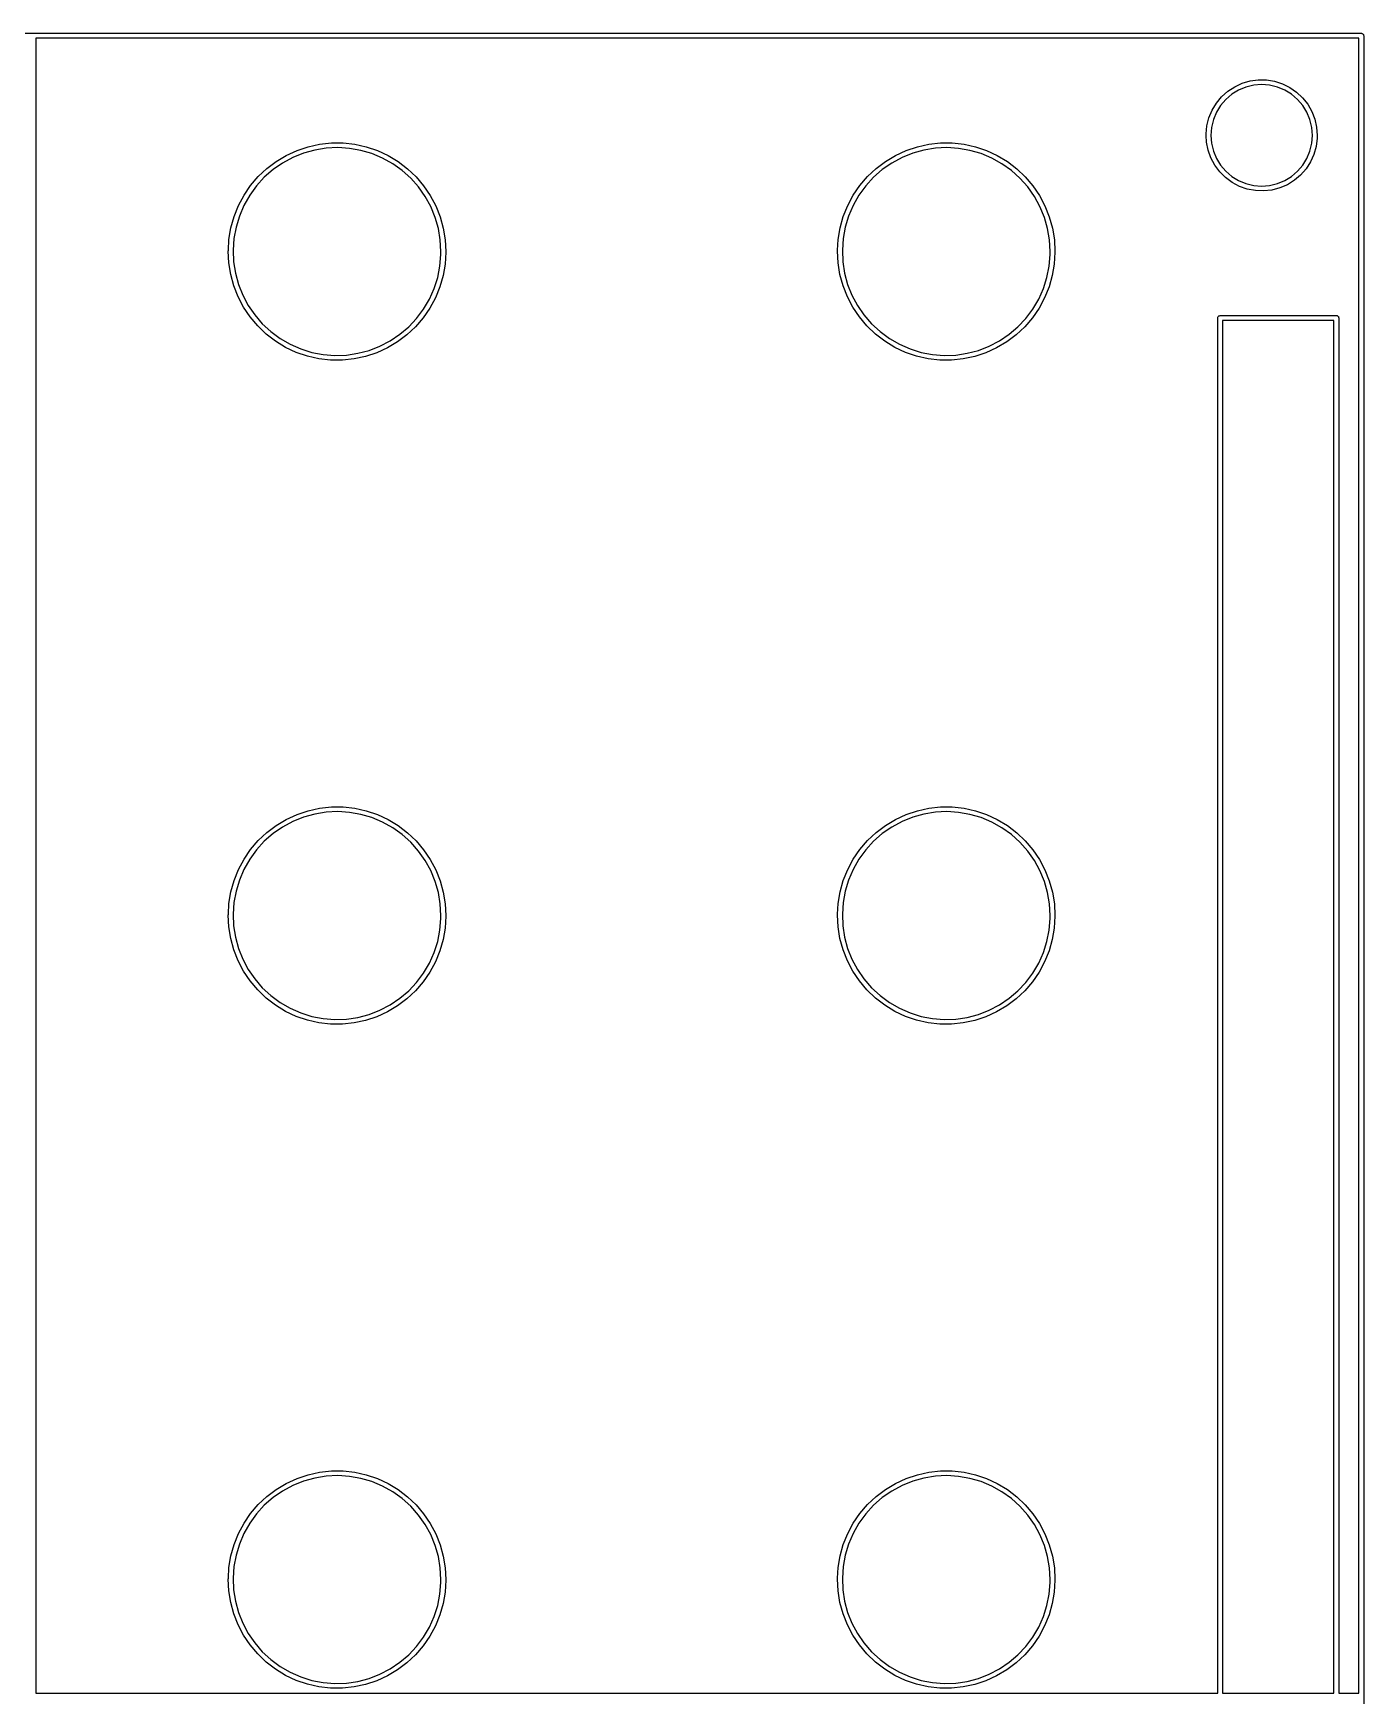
# Model space of a CAD drawing. Extents: x 0 to 80, y -100 to 0.
# Drawn here: x 40 to 80.1, y -50 to 0.1 of the extents above; entities that cross this region are included whole.
import ezdxf

# ---------------------------------------------------------------- set-up
doc = ezdxf.new("R2010")
doc.units = 0
doc.layers.add('BLACK', color=7, linetype='CONTINUOUS')

msp = doc.modelspace()

# ---------------------------------------------------------------- linework, layer by layer
at = {"layer": 'BLACK', "linetype": 'CONTINUOUS'}
for p, q in [((0, 0.075), (80, 0.075)), ((80, 0.075), (80.0097, 0.07328)), ((80.0097, 0.07328), (80.013, 0.07386)), ((80.013, 0.07386), (80.0159, 0.07219)), ((80.0159, 0.07219), (80.0257, 0.07048)), ((80.0257, 0.07048), (80.0406, 0.05795)), ((80.0406, 0.05795), (80.0575, 0.04821)), ((80.0575, 0.04821), (80.0598, 0.04185)), ((80.0598, 0.04185), (80.065, 0.0375)), ((80.065, 0.0375), (80.0683, 0.01831)), ((80.0683, 0.01831), (80.075, 0)), ((80.075, 0), (80.075, -100)), ((40.075, -0.075), (40.075, -49.925)), ((79.925, -0.075), (40.075, -0.075)), ((79.925, -49.925), (79.925, -0.075)), ((76.1879, -1.53501), (76.4134, -1.43107)), ((76.4134, -1.43107), (76.6517, -1.3616)), ((76.7607, -1.48912), (76.5273, -1.54515)), ((76.6517, -1.3616), (76.8977, -1.32812)), ((77, -1.47028), (76.7607, -1.48912)), ((76.8977, -1.32812), (77.146, -1.33137)), ((77.2393, -1.48912), (77, -1.47028)), ((77.146, -1.33137), (77.391, -1.37128)), ((77.4727, -1.54515), (77.2393, -1.48912)), ((77.391, -1.37128), (77.6275, -1.44697)), ((77.6275, -1.44697), (77.8501, -1.55677)), ((75.6364, -2.02732), (75.7951, -1.83645)), ((75.9183, -1.91833), (75.7624, -2.10085)), ((75.7951, -1.83645), (75.9803, -1.67113)), ((76.1009, -1.76243), (75.9183, -1.91833)), ((75.9803, -1.67113), (76.1879, -1.53501)), ((76.3055, -1.63701), (76.1009, -1.76243)), ((76.5273, -1.54515), (76.3055, -1.63701)), ((77.6945, -1.63701), (77.4727, -1.54515)), ((77.8991, -1.76243), (77.6945, -1.63701)), ((77.8501, -1.55677), (78.0541, -1.69828)), ((78.0817, -1.91833), (77.8991, -1.76243)), ((78.0541, -1.69828), (78.2349, -1.86839)), ((78.2376, -2.10085), (78.0817, -1.91833)), ((78.2349, -1.86839), (78.3886, -2.06335)), ((75.3504, -2.70914), (75.4116, -2.46852)), ((75.4116, -2.46852), (75.5076, -2.23957)), ((75.5076, -2.23957), (75.6364, -2.02732)), ((75.637, -2.30552), (75.5452, -2.52729)), ((75.7624, -2.10085), (75.637, -2.30552)), ((78.363, -2.30552), (78.2376, -2.10085)), ((78.4548, -2.52729), (78.363, -2.30552)), ((78.3886, -2.06335), (78.5118, -2.27889)), ((78.5118, -2.27889), (78.6018, -2.51028)), ((75.3256, -2.95615), (75.3504, -2.70914)), ((75.3277, -3), (75.3256, -2.95615)), ((75.3375, -3.20413), (75.3277, -3)), ((75.4891, -2.7607), (75.4703, -3)), ((75.4703, -3), (75.4891, -3.2393)), ((75.5452, -2.52729), (75.4891, -2.7607)), ((78.5109, -2.7607), (78.4548, -2.52729)), ((78.5297, -3), (78.5109, -2.7607)), ((78.5109, -3.2393), (78.5297, -3)), ((78.6018, -2.51028), (78.6566, -2.75242)), ((78.6566, -2.75242), (78.675, -3)), ((78.675, -3), (78.6727, -3.08766)), ((47.6226, -3.603), (47.9444, -3.45498)), ((47.9444, -3.45498), (48.2803, -3.34259)), ((48.4779, -3.44309), (48.1413, -3.53706)), ((48.2803, -3.34259), (48.6264, -3.26713)), ((48.8228, -3.38722), (48.4779, -3.44309)), ((48.6264, -3.26713), (48.9786, -3.22949)), ((49.1719, -3.37015), (48.8228, -3.38722)), ((48.9786, -3.22949), (49.3328, -3.23011)), ((49.5206, -3.39209), (49.1719, -3.37015)), ((49.3328, -3.23011), (49.6849, -3.26898)), ((49.8647, -3.45277), (49.5206, -3.39209)), ((49.6849, -3.26898), (50.0307, -3.34564)), ((50.1999, -3.55143), (49.8647, -3.45277)), ((50.0307, -3.34564), (50.3662, -3.45921)), ((50.3662, -3.45921), (50.6875, -3.60835)), ((65.9726, -3.603), (66.2944, -3.45498)), ((66.2944, -3.45498), (66.6303, -3.34259)), ((66.8279, -3.44309), (66.4913, -3.53706)), ((66.6303, -3.34259), (66.9764, -3.26713)), ((67.1728, -3.38722), (66.8279, -3.44309)), ((66.9764, -3.26713), (67.3286, -3.22949)), ((67.5219, -3.37015), (67.1728, -3.38722)), ((67.3286, -3.22949), (67.6828, -3.23011)), ((67.8706, -3.39209), (67.5219, -3.37015)), ((67.6828, -3.23011), (68.0349, -3.26898)), ((68.2147, -3.45277), (67.8706, -3.39209)), ((68.0349, -3.26898), (68.3807, -3.34564)), ((68.5499, -3.55143), (68.2147, -3.45277)), ((68.3807, -3.34564), (68.7162, -3.45921)), ((68.7162, -3.45921), (69.0375, -3.60835)), ((75.3859, -3.44762), (75.3375, -3.20413)), ((75.4698, -3.68128), (75.3859, -3.44762)), ((75.4891, -3.2393), (75.5452, -3.47271)), ((75.5452, -3.47271), (75.637, -3.69448)), ((78.363, -3.69448), (78.4548, -3.47271)), ((78.4548, -3.47271), (78.5109, -3.2393)), ((78.6414, -3.33394), (78.574, -3.57288)), ((78.6727, -3.08766), (78.6414, -3.33394)), ((46.7783, -4.2415), (47.0361, -3.99857)), ((47.0361, -3.99857), (47.3186, -3.7849)), ((47.51, -3.83416), (47.223, -4.03359)), ((47.3186, -3.7849), (47.6226, -3.603)), ((47.8173, -3.66796), (47.51, -3.83416)), ((48.1413, -3.53706), (47.8173, -3.66796)), ((50.5221, -3.68684), (50.1999, -3.55143)), ((50.8271, -3.85732), (50.5221, -3.68684)), ((50.6875, -3.60835), (50.9908, -3.79131)), ((51.1112, -4.06073), (50.8271, -3.85732)), ((50.9908, -3.79131), (51.2726, -4.00596)), ((51.2726, -4.00596), (51.5295, -4.24979)), ((65.1283, -4.2415), (65.3861, -3.99857)), ((65.3861, -3.99857), (65.6686, -3.7849)), ((65.86, -3.83416), (65.573, -4.03359)), ((65.6686, -3.7849), (65.9726, -3.603)), ((66.1673, -3.66796), (65.86, -3.83416)), ((66.4913, -3.53706), (66.1673, -3.66796)), ((68.8721, -3.68684), (68.5499, -3.55143)), ((69.1771, -3.85732), (68.8721, -3.68684)), ((69.0375, -3.60835), (69.3408, -3.79131)), ((69.4612, -4.06073), (69.1771, -3.85732)), ((69.3408, -3.79131), (69.6226, -4.00596)), ((69.6226, -4.00596), (69.8795, -4.24979)), ((75.5873, -3.89998), (75.4698, -3.68128)), ((75.7359, -4.0989), (75.5873, -3.89998)), ((75.637, -3.69448), (75.7624, -3.89914)), ((75.7624, -3.89914), (75.9183, -4.08167)), ((78.0817, -4.08167), (78.2376, -3.89914)), ((78.2376, -3.89914), (78.363, -3.69448)), ((78.472, -3.79924), (78.3377, -4.00804)), ((78.574, -3.57288), (78.472, -3.79924)), ((46.5483, -4.51084), (46.7783, -4.2415)), ((46.9601, -4.26375), (46.7245, -4.5218)), ((47.223, -4.03359), (46.9601, -4.26375)), ((51.3709, -4.29455), (51.1112, -4.06073)), ((51.6029, -4.55586), (51.3709, -4.29455)), ((51.5295, -4.24979), (51.7586, -4.51994)), ((64.8983, -4.51084), (65.1283, -4.2415)), ((65.3101, -4.26375), (65.0745, -4.5218)), ((65.573, -4.03359), (65.3101, -4.26375)), ((69.7209, -4.29455), (69.4612, -4.06073)), ((69.9529, -4.55586), (69.7209, -4.29455)), ((69.8795, -4.24979), (70.1086, -4.51994)), ((75.9122, -4.27368), (75.7359, -4.0989)), ((76.1124, -4.42048), (75.9122, -4.27368)), ((75.9183, -4.08167), (76.1009, -4.23757)), ((76.1009, -4.23757), (76.3055, -4.36299)), ((76.3321, -4.53608), (76.1124, -4.42048)), ((76.3055, -4.36299), (76.5273, -4.45485)), ((76.5273, -4.45485), (76.7607, -4.51088)), ((77.2393, -4.51088), (77.4727, -4.45485)), ((77.4727, -4.45485), (77.6945, -4.36299)), ((77.7734, -4.48574), (77.5453, -4.58374)), ((77.6945, -4.36299), (77.8991, -4.23757)), ((77.9845, -4.3551), (77.7734, -4.48574)), ((77.8991, -4.23757), (78.0817, -4.08167)), ((78.174, -4.19469), (77.9845, -4.3551)), ((78.3377, -4.00804), (78.174, -4.19469)), ((46.1818, -5.11592), (46.3487, -4.80346)), ((46.5191, -4.80449), (46.3465, -5.10833)), ((46.3487, -4.80346), (46.5483, -4.51084)), ((46.7245, -4.5218), (46.5191, -4.80449)), ((51.8043, -4.84139), (51.6029, -4.55586)), ((51.7586, -4.51994), (51.9572, -4.81325)), ((51.9727, -5.1476), (51.8043, -4.84139)), ((51.9572, -4.81325), (52.123, -5.12629)), ((64.5318, -5.11592), (64.6987, -4.80346)), ((64.8691, -4.80449), (64.6965, -5.10833)), ((64.6987, -4.80346), (64.8983, -4.51084)), ((65.0745, -4.5218), (64.8691, -4.80449)), ((70.1543, -4.84139), (69.9529, -4.55586)), ((70.1086, -4.51994), (70.3072, -4.81325)), ((70.3227, -5.1476), (70.1543, -4.84139)), ((70.3072, -4.81325), (70.473, -5.12629)), ((76.5665, -4.61793), (76.3321, -4.53608)), ((76.8104, -4.66423), (76.5665, -4.61793)), ((76.7607, -4.51088), (77, -4.52972)), ((77.0585, -4.67398), (76.8104, -4.66423)), ((77, -4.52972), (77.2393, -4.51088)), ((77.3052, -4.64695), (77.0585, -4.67398)), ((77.5453, -4.58374), (77.3052, -4.64695)), ((45.9539, -5.78558), (46.0497, -5.44458)), ((46.0497, -5.44458), (46.1818, -5.11592)), ((46.2088, -5.4295), (46.1078, -5.76402)), ((46.3465, -5.10833), (46.2088, -5.4295)), ((52.1058, -5.47067), (51.9727, -5.1476)), ((52.2021, -5.80657), (52.1058, -5.47067)), ((52.123, -5.12629), (52.2539, -5.45541)), ((52.2539, -5.45541), (52.3486, -5.79674)), ((64.3039, -5.78558), (64.3997, -5.44458)), ((64.3997, -5.44458), (64.5318, -5.11592)), ((64.5588, -5.4295), (64.4578, -5.76402)), ((64.6965, -5.10833), (64.5588, -5.4295)), ((70.4558, -5.47067), (70.3227, -5.1476)), ((70.5521, -5.80657), (70.4558, -5.47067)), ((70.473, -5.12629), (70.6039, -5.45541)), ((70.6039, -5.45541), (70.6986, -5.79674)), ((45.8954, -6.13494), (45.9539, -5.78558)), ((46.1078, -5.76402), (46.0448, -6.10772)), ((52.2604, -6.15111), (52.2021, -5.80657)), ((52.3486, -5.79674), (52.4058, -6.1463)), ((64.2454, -6.13494), (64.3039, -5.78558)), ((64.4578, -5.76402), (64.3948, -6.10772)), ((70.6104, -6.15111), (70.5521, -5.80657)), ((70.6986, -5.79674), (70.7558, -6.1463)), ((45.875, -6.48857), (45.8769, -6.4563)), ((45.8929, -6.84233), (45.875, -6.48857)), ((45.8769, -6.4563), (45.8954, -6.13494)), ((46.0448, -6.10772), (46.0204, -6.4563)), ((46.0204, -6.4563), (46.035, -6.80543)), ((52.2799, -6.5), (52.2604, -6.15111)), ((52.2787, -6.58739), (52.2799, -6.5)), ((52.4058, -6.1463), (52.425, -6.5)), ((52.425, -6.5), (52.4249, -6.52286)), ((64.225, -6.48857), (64.2269, -6.4563)), ((64.2429, -6.84233), (64.225, -6.48857)), ((64.2269, -6.4563), (64.2454, -6.13494)), ((64.3948, -6.10772), (64.3704, -6.4563)), ((64.3704, -6.4563), (64.385, -6.80543)), ((70.6299, -6.5), (70.6104, -6.15111)), ((70.6287, -6.58739), (70.6299, -6.5)), ((70.7558, -6.1463), (70.775, -6.5)), ((70.775, -6.5), (70.7749, -6.52286)), ((45.949, -7.19209), (45.8929, -6.84233)), ((46.035, -6.80543), (46.0885, -7.15075)), ((52.1816, -7.27838), (52.2495, -6.9356)), ((52.2495, -6.9356), (52.2787, -6.58739)), ((52.4033, -6.87642), (52.3436, -7.22557)), ((52.4249, -6.52286), (52.4033, -6.87642)), ((64.299, -7.19209), (64.2429, -6.84233)), ((64.385, -6.80543), (64.4385, -7.15075)), ((70.5316, -7.27838), (70.5995, -6.9356)), ((70.5995, -6.9356), (70.6287, -6.58739)), ((70.7533, -6.87642), (70.6936, -7.22557)), ((70.7749, -6.52286), (70.7533, -6.87642)), ((46.0424, -7.53375), (45.949, -7.19209)), ((46.0885, -7.15075), (46.1801, -7.48796)), ((46.1801, -7.48796), (46.3087, -7.81285)), ((52.0759, -7.61146), (52.1816, -7.27838)), ((52.3436, -7.22557), (52.2466, -7.56624)), ((64.3924, -7.53375), (64.299, -7.19209)), ((64.4385, -7.15075), (64.5301, -7.48796)), ((64.5301, -7.48796), (64.6587, -7.81285)), ((70.4259, -7.61146), (70.5316, -7.27838)), ((70.6936, -7.22557), (70.5966, -7.56624)), ((46.1723, -7.86332), (46.0424, -7.53375)), ((46.3369, -8.17694), (46.1723, -7.86332)), ((46.3087, -7.81285), (46.4728, -8.12139)), ((51.757, -8.23207), (51.9338, -7.93068)), ((51.9338, -7.93068), (52.0759, -7.61146)), ((52.1133, -7.89443), (51.9454, -8.20631)), ((52.2466, -7.56624), (52.1133, -7.89443)), ((64.5223, -7.86332), (64.3924, -7.53375)), ((64.6869, -8.17694), (64.5223, -7.86332)), ((64.6587, -7.81285), (64.8228, -8.12139)), ((70.107, -8.23207), (70.2838, -7.93068)), ((70.2838, -7.93068), (70.4259, -7.61146)), ((70.4633, -7.89443), (70.2954, -8.20631)), ((70.5966, -7.56624), (70.4633, -7.89443)), ((46.5345, -8.47094), (46.3369, -8.17694)), ((46.4728, -8.12139), (46.6702, -8.40971)), ((46.7626, -8.74189), (46.5345, -8.47094)), ((46.6702, -8.40971), (46.8985, -8.67423)), ((51.3085, -8.7666), (51.5477, -8.51188)), ((51.7447, -8.49822), (51.5138, -8.76677)), ((51.5477, -8.51188), (51.757, -8.23207)), ((51.9454, -8.20631), (51.7447, -8.49822)), ((64.8845, -8.47094), (64.6869, -8.17694)), ((64.8228, -8.12139), (65.0202, -8.40971)), ((65.1126, -8.74189), (64.8845, -8.47094)), ((65.0202, -8.40971), (65.2485, -8.67423)), ((69.6585, -8.7666), (69.8977, -8.51188)), ((70.0947, -8.49822), (69.8638, -8.76677)), ((69.8977, -8.51188), (70.107, -8.23207)), ((70.2954, -8.20631), (70.0947, -8.49822)), ((75.675, -8.5), (75.6767, -8.49026)), ((75.675, -49.925), (75.675, -8.5)), ((75.6761, -8.48698), (75.6778, -8.48409)), ((75.6767, -8.49026), (75.6761, -8.48698)), ((75.6778, -8.48409), (75.6795, -8.47435)), ((75.6795, -8.47435), (75.692, -8.45942)), ((75.692, -8.45942), (75.7018, -8.44255)), ((75.7018, -8.44255), (75.7082, -8.44023)), ((75.7082, -8.44023), (75.7125, -8.43505)), ((75.7125, -8.43505), (75.7317, -8.43166)), ((75.7317, -8.43166), (75.75, -8.425)), ((75.75, -8.425), (79.25, -8.425)), ((79.25, -8.425), (79.2597, -8.42672)), ((79.2597, -8.42672), (79.263, -8.42614)), ((79.263, -8.42614), (79.2659, -8.4278)), ((79.2659, -8.4278), (79.2757, -8.42952)), ((79.2757, -8.42952), (79.2906, -8.44205)), ((79.2906, -8.44205), (79.3075, -8.45179)), ((79.3075, -8.45179), (79.3098, -8.45815)), ((79.3098, -8.45815), (79.315, -8.4625)), ((79.315, -8.4625), (79.3183, -8.48169)), ((79.3183, -8.48169), (79.325, -8.5)), ((79.325, -8.5), (79.325, -49.925)), ((47.0187, -8.98661), (46.7626, -8.74189)), ((46.8985, -8.67423), (47.1549, -8.91165)), ((47.2997, -9.20225), (47.0187, -8.98661)), ((47.1549, -8.91165), (47.4362, -9.11901)), ((50.7527, -9.18848), (51.0423, -8.99308)), ((51.2551, -9.0088), (50.9719, -9.22147)), ((51.0423, -8.99308), (51.3085, -8.7666)), ((51.5138, -8.76677), (51.2551, -9.0088)), ((65.3687, -8.98661), (65.1126, -8.74189)), ((65.2485, -8.67423), (65.5049, -8.91165)), ((65.6497, -9.20225), (65.3687, -8.98661)), ((65.5049, -8.91165), (65.7862, -9.11901)), ((69.1027, -9.18848), (69.3923, -8.99308)), ((69.6051, -9.0088), (69.3219, -9.22147)), ((69.3923, -8.99308), (69.6585, -8.7666)), ((69.8638, -8.76677), (69.6051, -9.0088)), ((75.825, -8.575), (75.825, -49.925)), ((79.175, -8.575), (75.825, -8.575)), ((79.175, -49.925), (79.175, -8.575)), ((47.6024, -9.38627), (47.2997, -9.20225)), ((47.4362, -9.11901), (47.7388, -9.29373)), ((47.9232, -9.53653), (47.6024, -9.38627)), ((47.7388, -9.29373), (48.059, -9.43362)), ((48.059, -9.43362), (48.3928, -9.53695)), ((49.7794, -9.566), (50.1172, -9.47673)), ((50.1172, -9.47673), (50.443, -9.35037)), ((50.6673, -9.40232), (50.345, -9.54921)), ((50.443, -9.35037), (50.7527, -9.18848)), ((50.9719, -9.22147), (50.6673, -9.40232)), ((65.9524, -9.38627), (65.6497, -9.20225)), ((65.7862, -9.11901), (66.0888, -9.29373)), ((66.2732, -9.53653), (65.9524, -9.38627)), ((66.0888, -9.29373), (66.409, -9.43362)), ((66.409, -9.43362), (66.7428, -9.53695)), ((68.1294, -9.566), (68.4672, -9.47673)), ((68.4672, -9.47673), (68.793, -9.35037)), ((69.0173, -9.40232), (68.695, -9.54921)), ((68.793, -9.35037), (69.1027, -9.18848)), ((69.3219, -9.22147), (69.0173, -9.40232)), ((48.2583, -9.65126), (47.9232, -9.53653)), ((48.6038, -9.72914), (48.2583, -9.65126)), ((48.3928, -9.53695), (48.736, -9.60243)), ((48.9558, -9.76924), (48.6038, -9.72914)), ((48.736, -9.60243), (49.0845, -9.62924)), ((49.31, -9.77109), (48.9558, -9.76924)), ((49.0845, -9.62924), (49.4337, -9.61704)), ((49.6623, -9.73468), (49.31, -9.77109)), ((49.4337, -9.61704), (49.7794, -9.566)), ((50.0087, -9.66043), (49.6623, -9.73468)), ((50.345, -9.54921), (50.0087, -9.66043)), ((66.6083, -9.65126), (66.2732, -9.53653)), ((66.9538, -9.72914), (66.6083, -9.65126)), ((66.7428, -9.53695), (67.086, -9.60243)), ((67.3058, -9.76924), (66.9538, -9.72914)), ((67.086, -9.60243), (67.4345, -9.62924)), ((67.66, -9.77109), (67.3058, -9.76924)), ((67.4345, -9.62924), (67.7837, -9.61704)), ((68.0123, -9.73468), (67.66, -9.77109)), ((67.7837, -9.61704), (68.1294, -9.566)), ((68.3587, -9.66043), (68.0123, -9.73468)), ((68.695, -9.54921), (68.3587, -9.66043)), ((47.6226, -23.603), (47.9444, -23.455)), ((47.9444, -23.455), (48.2803, -23.3426)), ((48.4779, -23.4431), (48.1413, -23.5371)), ((48.2803, -23.3426), (48.6264, -23.2671)), ((48.8228, -23.3872), (48.4779, -23.4431)), ((48.6264, -23.2671), (48.9786, -23.2295)), ((49.1719, -23.3702), (48.8228, -23.3872)), ((48.9786, -23.2295), (49.3328, -23.2301)), ((49.5206, -23.3921), (49.1719, -23.3702)), ((49.3328, -23.2301), (49.6849, -23.269)), ((49.8647, -23.4528), (49.5206, -23.3921)), ((49.6849, -23.269), (50.0307, -23.3456)), ((50.1999, -23.5514), (49.8647, -23.4528)), ((50.0307, -23.3456), (50.3662, -23.4592)), ((50.3662, -23.4592), (50.6875, -23.6083)), ((65.9726, -23.603), (66.2944, -23.455)), ((66.2944, -23.455), (66.6303, -23.3426)), ((66.8279, -23.4431), (66.4913, -23.5371)), ((66.6303, -23.3426), (66.9764, -23.2671)), ((67.1728, -23.3872), (66.8279, -23.4431)), ((66.9764, -23.2671), (67.3286, -23.2295)), ((67.5219, -23.3702), (67.1728, -23.3872)), ((67.3286, -23.2295), (67.6828, -23.2301)), ((67.8706, -23.3921), (67.5219, -23.3702)), ((67.6828, -23.2301), (68.0349, -23.269)), ((68.2147, -23.4528), (67.8706, -23.3921)), ((68.0349, -23.269), (68.3807, -23.3456)), ((68.5499, -23.5514), (68.2147, -23.4528)), ((68.3807, -23.3456), (68.7162, -23.4592)), ((68.7162, -23.4592), (69.0375, -23.6083)), ((46.7783, -24.2415), (47.0361, -23.9986)), ((47.223, -24.0336), (46.9601, -24.2638)), ((47.0361, -23.9986), (47.3186, -23.7849)), ((47.51, -23.8342), (47.223, -24.0336)), ((47.3186, -23.7849), (47.6226, -23.603)), ((47.8173, -23.668), (47.51, -23.8342)), ((48.1413, -23.5371), (47.8173, -23.668)), ((50.5221, -23.6868), (50.1999, -23.5514)), ((50.8271, -23.8573), (50.5221, -23.6868)), ((50.6875, -23.6083), (50.9908, -23.7913)), ((51.1112, -24.0607), (50.8271, -23.8573)), ((50.9908, -23.7913), (51.2726, -24.006)), ((51.2726, -24.006), (51.5295, -24.2498)), ((65.1283, -24.2415), (65.3861, -23.9986)), ((65.573, -24.0336), (65.3101, -24.2638)), ((65.3861, -23.9986), (65.6686, -23.7849)), ((65.86, -23.8342), (65.573, -24.0336)), ((65.6686, -23.7849), (65.9726, -23.603)), ((66.1673, -23.668), (65.86, -23.8342)), ((66.4913, -23.5371), (66.1673, -23.668)), ((68.8721, -23.6868), (68.5499, -23.5514)), ((69.1771, -23.8573), (68.8721, -23.6868)), ((69.0375, -23.6083), (69.3408, -23.7913)), ((69.4612, -24.0607), (69.1771, -23.8573)), ((69.3408, -23.7913), (69.6226, -24.006)), ((69.6226, -24.006), (69.8795, -24.2498)), ((46.3487, -24.8035), (46.5483, -24.5108)), ((46.7245, -24.5218), (46.5191, -24.8045)), ((46.5483, -24.5108), (46.7783, -24.2415)), ((46.9601, -24.2638), (46.7245, -24.5218)), ((51.3709, -24.2945), (51.1112, -24.0607)), ((51.6029, -24.5559), (51.3709, -24.2945)), ((51.5295, -24.2498), (51.7586, -24.5199)), ((51.7586, -24.5199), (51.9572, -24.8133)), ((64.6987, -24.8035), (64.8983, -24.5108)), ((65.0745, -24.5218), (64.8691, -24.8045)), ((64.8983, -24.5108), (65.1283, -24.2415)), ((65.3101, -24.2638), (65.0745, -24.5218)), ((69.7209, -24.2945), (69.4612, -24.0607)), ((69.9529, -24.5559), (69.7209, -24.2945)), ((69.8795, -24.2498), (70.1086, -24.5199)), ((70.1086, -24.5199), (70.3072, -24.8133)), ((46.1818, -25.1159), (46.3487, -24.8035)), ((46.5191, -24.8045), (46.3465, -25.1083)), ((51.8043, -24.8414), (51.6029, -24.5559)), ((51.9727, -25.1476), (51.8043, -24.8414)), ((51.9572, -24.8133), (52.123, -25.1263)), ((64.5318, -25.1159), (64.6987, -24.8035)), ((64.8691, -24.8045), (64.6965, -25.1083)), ((70.1543, -24.8414), (69.9529, -24.5559)), ((70.3227, -25.1476), (70.1543, -24.8414)), ((70.3072, -24.8133), (70.473, -25.1263)), ((45.9539, -25.7856), (46.0497, -25.4446)), ((46.0497, -25.4446), (46.1818, -25.1159)), ((46.2088, -25.4295), (46.1078, -25.764)), ((46.3465, -25.1083), (46.2088, -25.4295)), ((52.1058, -25.4707), (51.9727, -25.1476)), ((52.2021, -25.8066), (52.1058, -25.4707)), ((52.123, -25.1263), (52.2539, -25.4554)), ((52.2539, -25.4554), (52.3486, -25.7967)), ((64.3039, -25.7856), (64.3997, -25.4446)), ((64.3997, -25.4446), (64.5318, -25.1159)), ((64.5588, -25.4295), (64.4578, -25.764)), ((64.6965, -25.1083), (64.5588, -25.4295)), ((70.4558, -25.4707), (70.3227, -25.1476)), ((70.5521, -25.8066), (70.4558, -25.4707)), ((70.473, -25.1263), (70.6039, -25.4554)), ((70.6039, -25.4554), (70.6986, -25.7967)), ((45.8954, -26.1349), (45.9539, -25.7856)), ((46.1078, -25.764), (46.0448, -26.1077)), ((52.2604, -26.1511), (52.2021, -25.8066)), ((52.3486, -25.7967), (52.4058, -26.1463)), ((64.2454, -26.1349), (64.3039, -25.7856)), ((64.4578, -25.764), (64.3948, -26.1077)), ((70.6104, -26.1511), (70.5521, -25.8066)), ((70.6986, -25.7967), (70.7558, -26.1463)), ((45.875, -26.4886), (45.8769, -26.4563)), ((45.8929, -26.8423), (45.875, -26.4886)), ((45.8769, -26.4563), (45.8954, -26.1349)), ((46.0448, -26.1077), (46.0204, -26.4563)), ((46.0204, -26.4563), (46.035, -26.8054)), ((52.2799, -26.5), (52.2604, -26.1511)), ((52.2787, -26.5874), (52.2799, -26.5)), ((52.4249, -26.5229), (52.4033, -26.8764)), ((52.4058, -26.1463), (52.425, -26.5)), ((52.425, -26.5), (52.4249, -26.5229)), ((64.225, -26.4886), (64.2269, -26.4563)), ((64.2429, -26.8423), (64.225, -26.4886)), ((64.2269, -26.4563), (64.2454, -26.1349)), ((64.3948, -26.1077), (64.3704, -26.4563)), ((64.3704, -26.4563), (64.385, -26.8054)), ((70.6299, -26.5), (70.6104, -26.1511)), ((70.6287, -26.5874), (70.6299, -26.5)), ((70.7749, -26.5229), (70.7533, -26.8764)), ((70.7558, -26.1463), (70.775, -26.5)), ((70.775, -26.5), (70.7749, -26.5229)), ((45.949, -27.1921), (45.8929, -26.8423)), ((46.035, -26.8054), (46.0885, -27.1507)), ((52.1816, -27.2784), (52.2495, -26.9356)), ((52.2495, -26.9356), (52.2787, -26.5874)), ((52.4033, -26.8764), (52.3436, -27.2256)), ((64.299, -27.1921), (64.2429, -26.8423)), ((64.385, -26.8054), (64.4385, -27.1507)), ((70.5316, -27.2784), (70.5995, -26.9356)), ((70.5995, -26.9356), (70.6287, -26.5874)), ((70.7533, -26.8764), (70.6936, -27.2256)), ((46.0424, -27.5338), (45.949, -27.1921)), ((46.1723, -27.8633), (46.0424, -27.5338)), ((46.0885, -27.1507), (46.1801, -27.488)), ((46.1801, -27.488), (46.3087, -27.8129)), ((52.0759, -27.6115), (52.1816, -27.2784)), ((52.3436, -27.2256), (52.2466, -27.5662)), ((64.3924, -27.5338), (64.299, -27.1921)), ((64.5223, -27.8633), (64.3924, -27.5338)), ((64.4385, -27.1507), (64.5301, -27.488)), ((64.5301, -27.488), (64.6587, -27.8129)), ((70.4259, -27.6115), (70.5316, -27.2784)), ((70.6936, -27.2256), (70.5966, -27.5662)), ((46.3369, -28.1769), (46.1723, -27.8633)), ((46.3087, -27.8129), (46.4728, -28.1214)), ((51.757, -28.2321), (51.9338, -27.9307)), ((51.9338, -27.9307), (52.0759, -27.6115)), ((52.1133, -27.8944), (51.9454, -28.2063)), ((52.2466, -27.5662), (52.1133, -27.8944)), ((64.6869, -28.1769), (64.5223, -27.8633)), ((64.6587, -27.8129), (64.8228, -28.1214)), ((70.107, -28.2321), (70.2838, -27.9307)), ((70.2838, -27.9307), (70.4259, -27.6115)), ((70.4633, -27.8944), (70.2954, -28.2063)), ((70.5966, -27.5662), (70.4633, -27.8944)), ((46.5345, -28.4709), (46.3369, -28.1769)), ((46.4728, -28.1214), (46.6702, -28.4097)), ((46.7626, -28.7419), (46.5345, -28.4709)), ((46.6702, -28.4097), (46.8985, -28.6742)), ((51.3085, -28.7666), (51.5477, -28.5119)), ((51.7447, -28.4982), (51.5138, -28.7668)), ((51.5477, -28.5119), (51.757, -28.2321)), ((51.9454, -28.2063), (51.7447, -28.4982)), ((64.8845, -28.4709), (64.6869, -28.1769)), ((64.8228, -28.1214), (65.0202, -28.4097)), ((65.1126, -28.7419), (64.8845, -28.4709)), ((65.0202, -28.4097), (65.2485, -28.6742)), ((69.6585, -28.7666), (69.8977, -28.5119)), ((70.0947, -28.4982), (69.8638, -28.7668)), ((69.8977, -28.5119), (70.107, -28.2321)), ((70.2954, -28.2063), (70.0947, -28.4982)), ((47.0187, -28.9866), (46.7626, -28.7419)), ((46.8985, -28.6742), (47.1549, -28.9116)), ((47.2997, -29.2022), (47.0187, -28.9866)), ((47.1549, -28.9116), (47.4362, -29.119)), ((50.7527, -29.1885), (51.0423, -28.9931)), ((51.2551, -29.0088), (50.9719, -29.2215)), ((51.0423, -28.9931), (51.3085, -28.7666)), ((51.5138, -28.7668), (51.2551, -29.0088)), ((65.3687, -28.9866), (65.1126, -28.7419)), ((65.2485, -28.6742), (65.5049, -28.9116)), ((65.6497, -29.2022), (65.3687, -28.9866)), ((65.5049, -28.9116), (65.7862, -29.119)), ((69.1027, -29.1885), (69.3923, -28.9931)), ((69.6051, -29.0088), (69.3219, -29.2215)), ((69.3923, -28.9931), (69.6585, -28.7666)), ((69.8638, -28.7668), (69.6051, -29.0088)), ((47.6024, -29.3863), (47.2997, -29.2022)), ((47.4362, -29.119), (47.7388, -29.2937)), ((47.9232, -29.5365), (47.6024, -29.3863)), ((47.7388, -29.2937), (48.059, -29.4336)), ((48.2583, -29.6513), (47.9232, -29.5365)), ((48.059, -29.4336), (48.3928, -29.537)), ((48.3928, -29.537), (48.736, -29.6024)), ((49.7794, -29.566), (50.1172, -29.4767)), ((50.1172, -29.4767), (50.443, -29.3504)), ((50.6673, -29.4023), (50.345, -29.5492)), ((50.443, -29.3504), (50.7527, -29.1885)), ((50.9719, -29.2215), (50.6673, -29.4023)), ((65.9524, -29.3863), (65.6497, -29.2022)), ((65.7862, -29.119), (66.0888, -29.2937)), ((66.2732, -29.5365), (65.9524, -29.3863)), ((66.0888, -29.2937), (66.409, -29.4336)), ((66.6083, -29.6513), (66.2732, -29.5365)), ((66.409, -29.4336), (66.7428, -29.537)), ((66.7428, -29.537), (67.086, -29.6024)), ((68.1294, -29.566), (68.4672, -29.4767)), ((68.4672, -29.4767), (68.793, -29.3504)), ((69.0173, -29.4023), (68.695, -29.5492)), ((68.793, -29.3504), (69.1027, -29.1885)), ((69.3219, -29.2215), (69.0173, -29.4023)), ((48.6038, -29.7291), (48.2583, -29.6513)), ((48.9558, -29.7692), (48.6038, -29.7291)), ((48.736, -29.6024), (49.0845, -29.6292)), ((49.31, -29.7711), (48.9558, -29.7692)), ((49.0845, -29.6292), (49.4337, -29.617)), ((49.6623, -29.7347), (49.31, -29.7711)), ((49.4337, -29.617), (49.7794, -29.566)), ((50.0087, -29.6604), (49.6623, -29.7347)), ((50.345, -29.5492), (50.0087, -29.6604)), ((66.9538, -29.7291), (66.6083, -29.6513)), ((67.3058, -29.7692), (66.9538, -29.7291)), ((67.086, -29.6024), (67.4345, -29.6292)), ((67.66, -29.7711), (67.3058, -29.7692)), ((67.4345, -29.6292), (67.7837, -29.617)), ((68.0123, -29.7347), (67.66, -29.7711)), ((67.7837, -29.617), (68.1294, -29.566)), ((68.3587, -29.6604), (68.0123, -29.7347)), ((68.695, -29.5492), (68.3587, -29.6604)), ((47.6226, -43.603), (47.9444, -43.455)), ((48.1413, -43.5371), (47.8173, -43.668)), ((47.9444, -43.455), (48.2803, -43.3426)), ((48.4779, -43.4431), (48.1413, -43.5371)), ((48.2803, -43.3426), (48.6264, -43.2671)), ((48.8228, -43.3872), (48.4779, -43.4431)), ((48.6264, -43.2671), (48.9786, -43.2295)), ((49.1719, -43.3702), (48.8228, -43.3872)), ((48.9786, -43.2295), (49.3328, -43.2301)), ((49.5206, -43.3921), (49.1719, -43.3702)), ((49.3328, -43.2301), (49.6849, -43.269)), ((49.8647, -43.4528), (49.5206, -43.3921)), ((49.6849, -43.269), (50.0307, -43.3456)), ((50.1999, -43.5514), (49.8647, -43.4528)), ((50.0307, -43.3456), (50.3662, -43.4592)), ((50.5221, -43.6868), (50.1999, -43.5514)), ((50.3662, -43.4592), (50.6875, -43.6083)), ((65.9726, -43.603), (66.2944, -43.455)), ((66.4913, -43.5371), (66.1673, -43.668)), ((66.2944, -43.455), (66.6303, -43.3426)), ((66.8279, -43.4431), (66.4913, -43.5371)), ((66.6303, -43.3426), (66.9764, -43.2671)), ((67.1728, -43.3872), (66.8279, -43.4431)), ((66.9764, -43.2671), (67.3286, -43.2295)), ((67.5219, -43.3702), (67.1728, -43.3872)), ((67.3286, -43.2295), (67.6828, -43.2301)), ((67.8706, -43.3921), (67.5219, -43.3702)), ((67.6828, -43.2301), (68.0349, -43.269)), ((68.2147, -43.4528), (67.8706, -43.3921)), ((68.0349, -43.269), (68.3807, -43.3456)), ((68.5499, -43.5514), (68.2147, -43.4528)), ((68.3807, -43.3456), (68.7162, -43.4592)), ((68.8721, -43.6868), (68.5499, -43.5514)), ((68.7162, -43.4592), (69.0375, -43.6083)), ((46.7783, -44.2415), (47.0361, -43.9986)), ((47.223, -44.0336), (46.9601, -44.2638)), ((47.0361, -43.9986), (47.3186, -43.7849)), ((47.51, -43.8342), (47.223, -44.0336)), ((47.3186, -43.7849), (47.6226, -43.603)), ((47.8173, -43.668), (47.51, -43.8342)), ((50.8271, -43.8573), (50.5221, -43.6868)), ((50.6875, -43.6083), (50.9908, -43.7913)), ((51.1112, -44.0607), (50.8271, -43.8573)), ((50.9908, -43.7913), (51.2726, -44.006)), ((51.3709, -44.2945), (51.1112, -44.0607)), ((51.2726, -44.006), (51.5295, -44.2498)), ((65.1283, -44.2415), (65.3861, -43.9986)), ((65.573, -44.0336), (65.3101, -44.2638)), ((65.3861, -43.9986), (65.6686, -43.7849)), ((65.86, -43.8342), (65.573, -44.0336)), ((65.6686, -43.7849), (65.9726, -43.603)), ((66.1673, -43.668), (65.86, -43.8342)), ((69.1771, -43.8573), (68.8721, -43.6868)), ((69.0375, -43.6083), (69.3408, -43.7913)), ((69.4612, -44.0607), (69.1771, -43.8573)), ((69.3408, -43.7913), (69.6226, -44.006)), ((69.7209, -44.2945), (69.4612, -44.0607)), ((69.6226, -44.006), (69.8795, -44.2498)), ((46.3487, -44.8035), (46.5483, -44.5108)), ((46.7245, -44.5218), (46.5191, -44.8045)), ((46.5483, -44.5108), (46.7783, -44.2415)), ((46.9601, -44.2638), (46.7245, -44.5218)), ((51.6029, -44.5559), (51.3709, -44.2945)), ((51.5295, -44.2498), (51.7586, -44.5199)), ((51.8043, -44.8414), (51.6029, -44.5559)), ((51.7586, -44.5199), (51.9572, -44.8132)), ((64.6987, -44.8035), (64.8983, -44.5108)), ((65.0745, -44.5218), (64.8691, -44.8045)), ((64.8983, -44.5108), (65.1283, -44.2415)), ((65.3101, -44.2638), (65.0745, -44.5218)), ((69.9529, -44.5559), (69.7209, -44.2945)), ((69.8795, -44.2498), (70.1086, -44.5199)), ((70.1543, -44.8414), (69.9529, -44.5559)), ((70.1086, -44.5199), (70.3072, -44.8132)), ((46.1818, -45.1159), (46.3487, -44.8035)), ((46.5191, -44.8045), (46.3465, -45.1083)), ((51.9727, -45.1476), (51.8043, -44.8414)), ((51.9572, -44.8132), (52.123, -45.1263)), ((64.5318, -45.1159), (64.6987, -44.8035)), ((64.8691, -44.8045), (64.6965, -45.1083)), ((70.3227, -45.1476), (70.1543, -44.8414)), ((70.3072, -44.8132), (70.473, -45.1263)), ((45.9539, -45.7856), (46.0497, -45.4446)), ((46.0497, -45.4446), (46.1818, -45.1159)), ((46.2088, -45.4295), (46.1078, -45.764)), ((46.3465, -45.1083), (46.2088, -45.4295)), ((52.1058, -45.4707), (51.9727, -45.1476)), ((52.2021, -45.8066), (52.1058, -45.4707)), ((52.123, -45.1263), (52.2539, -45.4554)), ((52.2539, -45.4554), (52.3486, -45.7967)), ((64.3039, -45.7856), (64.3997, -45.4446)), ((64.3997, -45.4446), (64.5318, -45.1159)), ((64.5588, -45.4295), (64.4578, -45.764)), ((64.6965, -45.1083), (64.5588, -45.4295)), ((70.4558, -45.4707), (70.3227, -45.1476)), ((70.5521, -45.8066), (70.4558, -45.4707)), ((70.473, -45.1263), (70.6039, -45.4554)), ((70.6039, -45.4554), (70.6986, -45.7967)), ((45.8954, -46.1349), (45.9539, -45.7856)), ((46.1078, -45.764), (46.0448, -46.1077)), ((52.2604, -46.1511), (52.2021, -45.8066)), ((52.3486, -45.7967), (52.4058, -46.1463)), ((64.2454, -46.1349), (64.3039, -45.7856)), ((64.4578, -45.764), (64.3948, -46.1077)), ((70.6104, -46.1511), (70.5521, -45.8066)), ((70.6986, -45.7967), (70.7558, -46.1463)), ((45.875, -46.4886), (45.8769, -46.4563)), ((45.8929, -46.8423), (45.875, -46.4886)), ((45.8769, -46.4563), (45.8954, -46.1349)), ((46.0448, -46.1077), (46.0204, -46.4563)), ((46.0204, -46.4563), (46.035, -46.8054)), ((52.2799, -46.5), (52.2604, -46.1511)), ((52.2787, -46.5874), (52.2799, -46.5)), ((52.4249, -46.5229), (52.4033, -46.8764)), ((52.4058, -46.1463), (52.425, -46.5)), ((52.425, -46.5), (52.4249, -46.5229)), ((64.225, -46.4886), (64.2269, -46.4563)), ((64.2429, -46.8423), (64.225, -46.4886)), ((64.2269, -46.4563), (64.2454, -46.1349)), ((64.3948, -46.1077), (64.3704, -46.4563)), ((64.3704, -46.4563), (64.385, -46.8054)), ((70.6299, -46.5), (70.6104, -46.1511)), ((70.6287, -46.5874), (70.6299, -46.5)), ((70.7749, -46.5229), (70.7533, -46.8764)), ((70.7558, -46.1463), (70.775, -46.5)), ((70.775, -46.5), (70.7749, -46.5229)), ((45.949, -47.1921), (45.8929, -46.8423)), ((46.035, -46.8054), (46.0885, -47.1507)), ((52.1816, -47.2784), (52.2495, -46.9356)), ((52.2495, -46.9356), (52.2787, -46.5874)), ((52.4033, -46.8764), (52.3436, -47.2256)), ((64.299, -47.1921), (64.2429, -46.8423)), ((64.385, -46.8054), (64.4385, -47.1507)), ((70.5316, -47.2784), (70.5995, -46.9356)), ((70.5995, -46.9356), (70.6287, -46.5874)), ((70.7533, -46.8764), (70.6936, -47.2256)), ((46.0424, -47.5338), (45.949, -47.1921)), ((46.1723, -47.8633), (46.0424, -47.5338)), ((46.0885, -47.1507), (46.1801, -47.488)), ((46.1801, -47.488), (46.3087, -47.8129)), ((52.0759, -47.6115), (52.1816, -47.2784)), ((52.2466, -47.5662), (52.1133, -47.8944)), ((52.3436, -47.2256), (52.2466, -47.5662)), ((64.3924, -47.5338), (64.299, -47.1921)), ((64.5223, -47.8633), (64.3924, -47.5338)), ((64.4385, -47.1507), (64.5301, -47.488)), ((64.5301, -47.488), (64.6587, -47.8129)), ((70.4259, -47.6115), (70.5316, -47.2784)), ((70.5966, -47.5662), (70.4633, -47.8944)), ((70.6936, -47.2256), (70.5966, -47.5662)), ((46.3369, -48.1769), (46.1723, -47.8633)), ((46.3087, -47.8129), (46.4728, -48.1214)), ((51.757, -48.2321), (51.9338, -47.9307)), ((51.9338, -47.9307), (52.0759, -47.6115)), ((52.1133, -47.8944), (51.9454, -48.2063)), ((64.6869, -48.1769), (64.5223, -47.8633)), ((64.6587, -47.8129), (64.8228, -48.1214)), ((70.107, -48.2321), (70.2838, -47.9307)), ((70.2838, -47.9307), (70.4259, -47.6115)), ((70.4633, -47.8944), (70.2954, -48.2063)), ((46.5345, -48.4709), (46.3369, -48.1769)), ((46.4728, -48.1214), (46.6702, -48.4097)), ((46.7626, -48.7419), (46.5345, -48.4709)), ((46.6702, -48.4097), (46.8985, -48.6742)), ((51.3085, -48.7666), (51.5477, -48.5119)), ((51.7447, -48.4982), (51.5138, -48.7668)), ((51.5477, -48.5119), (51.757, -48.2321)), ((51.9454, -48.2063), (51.7447, -48.4982)), ((64.8845, -48.4709), (64.6869, -48.1769)), ((64.8228, -48.1214), (65.0202, -48.4097)), ((65.1126, -48.7419), (64.8845, -48.4709)), ((65.0202, -48.4097), (65.2485, -48.6742)), ((69.6585, -48.7666), (69.8977, -48.5119)), ((70.0947, -48.4982), (69.8638, -48.7668)), ((69.8977, -48.5119), (70.107, -48.2321)), ((70.2954, -48.2063), (70.0947, -48.4982)), ((47.0187, -48.9866), (46.7626, -48.7419)), ((46.8985, -48.6742), (47.1549, -48.9116)), ((47.2997, -49.2022), (47.0187, -48.9866)), ((47.1549, -48.9116), (47.4362, -49.119)), ((50.7527, -49.1885), (51.0423, -48.9931)), ((51.2551, -49.0088), (50.9719, -49.2215)), ((51.0423, -48.9931), (51.3085, -48.7666)), ((51.5138, -48.7668), (51.2551, -49.0088)), ((65.3687, -48.9866), (65.1126, -48.7419)), ((65.2485, -48.6742), (65.5049, -48.9116)), ((65.6497, -49.2022), (65.3687, -48.9866)), ((65.5049, -48.9116), (65.7862, -49.119)), ((69.1027, -49.1885), (69.3923, -48.9931)), ((69.6051, -49.0088), (69.3219, -49.2215)), ((69.3923, -48.9931), (69.6585, -48.7666)), ((69.8638, -48.7668), (69.6051, -49.0088)), ((47.6024, -49.3863), (47.2997, -49.2022)), ((47.4362, -49.119), (47.7388, -49.2937)), ((47.9232, -49.5365), (47.6024, -49.3863)), ((47.7388, -49.2937), (48.059, -49.4336)), ((48.2583, -49.6513), (47.9232, -49.5365)), ((48.059, -49.4336), (48.3928, -49.537)), ((48.3928, -49.537), (48.736, -49.6024)), ((49.4337, -49.617), (49.7794, -49.566)), ((49.7794, -49.566), (50.1172, -49.4767)), ((50.345, -49.5492), (50.0087, -49.6604)), ((50.1172, -49.4767), (50.443, -49.3504)), ((50.6673, -49.4023), (50.345, -49.5492)), ((50.443, -49.3504), (50.7527, -49.1885)), ((50.9719, -49.2215), (50.6673, -49.4023)), ((65.9524, -49.3863), (65.6497, -49.2022)), ((65.7862, -49.119), (66.0888, -49.2937)), ((66.2732, -49.5365), (65.9524, -49.3863)), ((66.0888, -49.2937), (66.409, -49.4336)), ((66.6083, -49.6513), (66.2732, -49.5365)), ((66.409, -49.4336), (66.7428, -49.537)), ((66.7428, -49.537), (67.086, -49.6024)), ((67.7837, -49.617), (68.1294, -49.566)), ((68.1294, -49.566), (68.4672, -49.4767)), ((68.695, -49.5492), (68.3587, -49.6604)), ((68.4672, -49.4767), (68.793, -49.3504)), ((69.0173, -49.4023), (68.695, -49.5492)), ((68.793, -49.3504), (69.1027, -49.1885)), ((69.3219, -49.2215), (69.0173, -49.4023)), ((40.075, -49.925), (75.675, -49.925)), ((48.6038, -49.7291), (48.2583, -49.6513)), ((48.9558, -49.7692), (48.6038, -49.7291)), ((48.736, -49.6024), (49.0845, -49.6292)), ((49.31, -49.7711), (48.9558, -49.7692)), ((49.0845, -49.6292), (49.4337, -49.617)), ((49.6623, -49.7347), (49.31, -49.7711)), ((50.0087, -49.6604), (49.6623, -49.7347)), ((66.9538, -49.7291), (66.6083, -49.6513)), ((67.3058, -49.7692), (66.9538, -49.7291)), ((67.086, -49.6024), (67.4345, -49.6292)), ((67.66, -49.7711), (67.3058, -49.7692)), ((67.4345, -49.6292), (67.7837, -49.617)), ((68.0123, -49.7347), (67.66, -49.7711)), ((68.3587, -49.6604), (68.0123, -49.7347)), ((75.825, -49.925), (79.175, -49.925)), ((79.325, -49.925), (79.925, -49.925))]:
    msp.add_line(p, q, dxfattribs=at)

doc.saveas('drawing.dxf')
